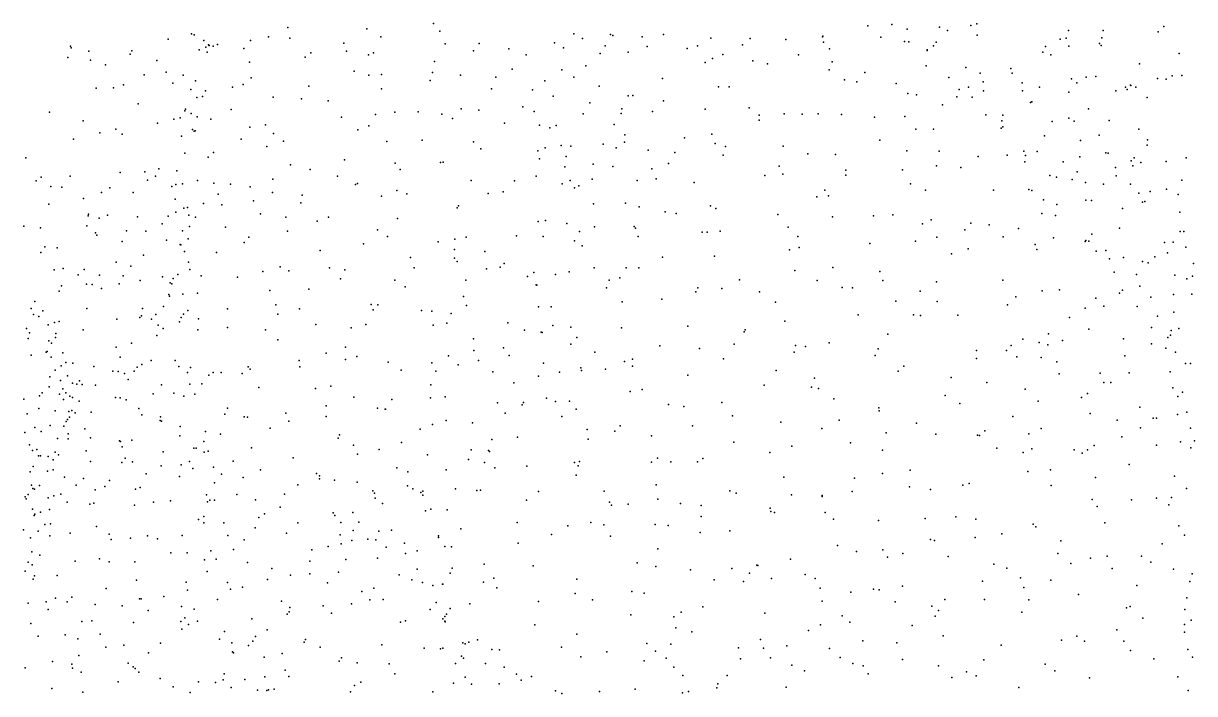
# Model space of a CAD drawing. Header units: metres. Extents: x -24.3 to 24.3, y -27.7 to 27.7.
# Drawn here: x -0.16 to 5.88, y 3.47 to 6.93 of the extents above; entities that cross this region are included whole.
import ezdxf

# ---------------------------------------------------------------- set-up
doc = ezdxf.new("R2010")
doc.units = ezdxf.units.M

msp = doc.modelspace()

# ---------------------------------------------------------------- linework, layer by layer
for p in [(1.2058, 6.9104, -0.763), (1.6131, 6.9038, -26.5824), (1.9562, 6.9315, 18.953), (1.989, 6.8913, 25.0257), (4.1989, 6.9191, 13.9263), (4.3225, 6.9256, 25.4291), (4.4018, 6.9022, 20.5688), (4.5674, 6.9114, 20.742), (4.6099, 6.8947, 19.2975), (4.7303, 6.9211, -10.1268), (4.7605, 6.9291, -25.9428), (5.2347, 6.895, 0.9345), (5.4121, 6.8948, -11.72), (5.7257, 6.9153, 22.3284), (0.5883, 6.8508, 25.3696), (0.7086, 6.8781, -25.4664), (0.7214, 6.8728, 18.5011), (0.7709, 6.8435, 1.274), (1.0124, 6.8432, -25.6859), (1.1051, 6.862, 18.6291), (1.216, 6.8558, 21.3248), (1.4944, 6.8297, 25.2029), (1.6845, 6.8617, 18.8646), (2.5806, 6.832, -6.7346), (2.6817, 6.8781, 20.8798), (2.7253, 6.8544, -7.4212), (2.8698, 6.8739, -4.4191), (2.8824, 6.8691, 19.5504), (3.0345, 6.8626, 24.9658), (3.1439, 6.8743, -3.4128), (3.3885, 6.8548, 20.2063), (3.5907, 6.8541, -2.7435), (3.7747, 6.8493, -1.241), (3.9648, 6.8623, -9.4689), (3.9669, 6.8653, 25.3482), (3.9691, 6.8348, -12.7903), (4.2648, 6.8602, 19.8035), (4.3879, 6.8374, -0.7134), (4.4096, 6.8364, -26.7174), (4.5503, 6.8351, -0.551), (4.7627, 6.8704, 20.9476), (5.1908, 6.8504, -10.5156), (5.2226, 6.8549, -24.5089), (5.4058, 6.8571, 18.6689), (5.6969, 6.8873, 25.6004), (0.0845, 6.814, 3.4669), (0.0868, 6.8052, 18.4928), (0.1781, 6.7886, 25.4261), (0.391, 6.7734, -11.2181), (0.3998, 6.7893, 18.4051), (0.7472, 6.7945, 1.5771), (0.7818, 6.8095, 0.8658), (0.7897, 6.7828, -11.3469), (0.795, 6.821, 2.6454), (0.7995, 6.817, 0.5093), (0.8205, 6.8136, 25.3395), (0.8416, 6.8229, 2.4124), (0.9773, 6.8014, -0.3306), (1.3231, 6.7789, -1.1816), (1.5086, 6.7889, -11.8686), (1.6219, 6.7696, -1.5144), (1.6465, 6.779, 21.333), (2.0167, 6.8266, -1.5267), (2.164, 6.7899, -27.2725), (2.193, 6.8272, 19.0895), (2.3449, 6.7997, -27.9725), (2.4356, 6.7694, -1.6505), (2.6275, 6.8051, -5.6842), (2.8169, 6.7765, 25.0153), (2.8428, 6.8162, -1.5794), (2.9612, 6.7834, 20.6009), (3.0601, 6.8125, -8.2449), (3.2667, 6.8018, 25.1114), (3.3189, 6.8157, -3.1707), (3.4492, 6.7709, -28.2469), (3.5518, 6.8206, 25.2162), (3.8401, 6.77, -27.7286), (4.0008, 6.8003, -2.3805), (4.5042, 6.7917, 25.6496), (4.505, 6.795, 20.3426), (4.5376, 6.8158, 19.5441), (5.1016, 6.7829, -24.7904), (5.1148, 6.812, 18.917), (5.2354, 6.8148, 21.5132), (5.393, 6.8282, 1.1343), (5.403, 6.8182, 25.6891), (5.8046, 6.7754, -1.2152), (0.0703, 6.7549, -11.1637), (0.1875, 6.7422, 21.191), (0.2638, 6.7177, 3.2915), (0.5286, 6.7397, -25.2106), (1.007, 6.7308, 21.3411), (1.295, 6.7574, 18.6958), (1.9629, 6.7347, -26.8388), (2.7426, 6.7129, -28.3493), (3.3586, 6.7299, -1.4576), (3.3959, 6.7503, -8.8063), (3.6043, 6.7376, -12.9843), (3.6804, 6.7226, 25.39), (4.0147, 6.7337, -27.3913), (4.5, 6.7128, -26.3804), (5.1422, 6.7689, 25.728), (5.6008, 6.7235, 1.3766), (0.463, 6.6667, 3.1079), (0.5776, 6.6797, 21.2779), (0.6648, 6.6648, 18.3908), (1.0159, 6.6505, 25.3551), (1.5475, 6.6849, 18.7801), (1.6232, 6.6638, -26.1735), (1.6885, 6.6679, -12.1049), (1.9516, 6.6783, 18.9346), (2.0965, 6.6636, -1.774), (2.2792, 6.6549, 21.0257), (2.3628, 6.6948, 19.1876), (2.6192, 6.6922, 19.3334), (2.6814, 6.6538, 20.7408), (3.9992, 6.6913, -1.1524), (4.1837, 6.6782, -1.0228), (4.6163, 6.6531, 25.8213), (4.7039, 6.7032, -12.4834), (4.778, 6.6746, 20.6002), (4.936, 6.6991, 20.9398), (4.9431, 6.6751, -25.1447), (5.3259, 6.6543, -24.26), (5.3751, 6.6576, 0.9664), (5.7693, 6.6602, 1.518), (5.8193, 6.6634, 25.7038), (0.2169, 6.5967, 18.3601), (0.3052, 6.5997, 25.4756), (0.357, 6.6145, 21.2559), (0.6112, 6.6234, 25.436), (0.704, 6.5906, 1.9671), (0.7284, 6.6351, 1.196), (0.9201, 6.6018, -0.5234), (0.9742, 6.6167, -11.6623), (1.3142, 6.6075, -1.4494), (1.6891, 6.5941, -1.7922), (1.9389, 6.637, -26.5324), (2.2557, 6.5935, -26.9266), (2.4686, 6.5895, 20.8514), (2.5312, 6.6347, -6.4558), (2.8121, 6.608, -28.0374), (3.1391, 6.6472, 25.2384), (3.4269, 6.6039, -27.9305), (3.4821, 6.6048, -3.0246), (4.078, 6.6396, 25.6286), (4.1407, 6.6296, -27.0178), (4.3439, 6.6218, -9.8566), (4.6702, 6.5905, 19.6575), (4.7177, 6.6018, 20.2019), (4.7934, 6.6303, 19.2886), (4.9952, 6.6244, -12.4082), (5.0845, 6.6016, 19.0655), (5.2485, 6.6458, 21.2901), (5.2775, 6.6249, 25.823), (5.5276, 6.6031, 1.1648), (5.5371, 6.5903, 25.8008), (5.5539, 6.613, 21.7925), (5.5551, 6.6104, 18.6), (5.5809, 6.6016, -11.9738), (5.6927, 6.6471, -11.3563), (5.7375, 6.6446, -11.6691), (0.7358, 6.5496, 0.6128), (0.764, 6.5546, 21.3451), (0.7798, 6.583, 0.0474), (1.129, 6.5507, -1.144), (1.2755, 6.5424, 25.3393), (1.4127, 6.5314, -25.7464), (2.5739, 6.5563, -7.0156), (2.9613, 6.5584, -1.7857), (2.9851, 6.56, 20.244), (3.1442, 6.532, -12.8909), (4.4052, 6.57, 25.8259), (4.4495, 6.5635, -12.8928), (4.6579, 6.5524, -25.8631), (4.7374, 6.5508, -1.9054), (4.7959, 6.5835, -0.3111), (4.9971, 6.5841, -1.7294), (5.0443, 6.5276, -10.4462), (5.2351, 6.5759, 0.6695), (5.4773, 6.5838, 21.5787), (5.6403, 6.5495, -23.886), (-0.0244, 6.4729, 25.5485), (0.4334, 6.517, 18.2737), (0.673, 6.4803, -11.7161), (0.6778, 6.4894, 1.6044), (0.9128, 6.4872, -0.7086), (1.7577, 6.4735, -1.977), (1.8783, 6.4747, 25.24), (2.1001, 6.4911, 21.1614), (2.1901, 6.4837, 19.0845), (2.4173, 6.5013, -12.5598), (2.477, 6.4771, 25.2739), (2.7639, 6.522, 19.4777), (2.9286, 6.491, -27.5666), (3.0863, 6.4771, -8.3639), (3.3581, 6.4896, -3.3659), (3.5857, 6.4951, -27.4981), (4.5832, 6.512, -0.6346), (5.037, 6.5232, 0.0786), (5.3364, 6.4903, 18.7666), (0.1494, 6.4286, 21.2601), (0.5323, 6.4165, 25.5142), (0.617, 6.437, 2.3687), (0.6492, 6.4447, 2.1534), (0.7065, 6.4659, 0.8517), (0.7376, 6.4501, -25.0665), (0.8083, 6.4369, -0.4127), (1.0905, 6.4085, -12.0054), (1.4828, 6.4474, -12.209), (1.657, 6.462, 21.311), (2.0007, 6.4631, 18.9193), (2.0556, 6.4411, -12.4592), (2.3235, 6.4158, 20.9256), (2.5037, 6.407, 20.735), (2.73, 6.4647, -5.434), (2.8891, 6.4094, -4.9964), (2.9248, 6.4665, -8.1009), (3.6378, 6.4586, -9.1919), (3.6379, 6.4314, -1.5599), (3.7672, 6.4654, -27.249), (3.8602, 6.4629, 25.7013), (3.9419, 6.4646, -2.5585), (4.0619, 6.4605, 25.785), (4.2331, 6.4475, -1.1072), (4.3895, 6.4506, -0.9358), (4.8081, 6.4598, -25.4189), (4.8896, 6.4279, 19.4447), (4.8947, 6.4579, 20.1683), (5.1504, 6.4249, 20.7722), (5.2357, 6.442, 20.9821), (5.2631, 6.4271, -12.4887), (5.4441, 6.4305, 21.2789), (0.2356, 6.3659, -11.701), (0.3177, 6.3865, 2.86), (0.3507, 6.3605, 21.3224), (0.6565, 6.35, 1.393), (0.7124, 6.3846, 0.3212), (0.7221, 6.3758, 18.2653), (0.7269, 6.3772, -0.0376), (1.0097, 6.3968, -25.2275), (1.132, 6.364, 25.4231), (1.5669, 6.382, -2.0694), (1.6229, 6.4023, 18.7584), (2.5565, 6.3927, -26.9311), (2.5893, 6.4053, -5.9219), (2.9447, 6.357, -27.1624), (3.3938, 6.3604, -1.7416), (4.4455, 6.3855, 25.9837), (4.5378, 6.3859, -10.0572), (4.8858, 6.3914, -0.2471), (4.8942, 6.3982, 19.942), (5.1106, 6.3516, -24.5812), (5.3913, 6.3554, 25.9594), (5.5975, 6.3849, 1.0805), (0.0987, 6.3348, 3.0132), (0.9647, 6.3333, -1.0931), (1.0968, 6.2962, -1.4664), (1.1835, 6.3242, 18.461), (1.716, 6.3212, 25.322), (1.8979, 6.3294, -26.0884), (2.163, 6.3206, -2.1789), (2.5336, 6.2899, -6.2891), (2.6161, 6.3013, 20.5764), (2.6652, 6.2984, 25.3697), (2.8327, 6.3089, 20.2419), (2.8998, 6.2894, 19.7888), (2.9433, 6.3187, -12.8316), (3.2522, 6.3415, -27.3312), (3.4107, 6.3124, -8.8935), (3.4637, 6.2959, 25.6331), (3.7616, 6.298, -2.8844), (4.2599, 6.3286, -26.4313), (5.2959, 6.3271, 0.5697), (5.6392, 6.3035, 21.6199), (5.6421, 6.3304, -12.245), (-0.1471, 6.2371, 14.1804), (0.6738, 6.2615, 0.5752), (0.7939, 6.2414, -0.7211), (0.8217, 6.2646, 21.4337), (1.4983, 6.2271, 21.3184), (2.2017, 6.284, 25.327), (2.4948, 6.2732, -6.6079), (2.5044, 6.232, -6.9045), (2.6415, 6.2453, -2.1604), (3.0646, 6.2769, -4.5885), (3.2026, 6.2654, -1.9133), (3.4515, 6.2523, -3.5678), (3.8894, 6.2581, -9.4632), (4.032, 6.255, -13.1251), (4.4001, 6.2745, -13.1073), (4.5663, 6.2721, -2.0763), (4.7673, 6.2449, -10.2748), (4.9168, 6.251, -25.0481), (5.0027, 6.2717, -1.7723), (5.012, 6.2505, 19.4802), (5.0722, 6.2696, 26.0228), (5.2916, 6.2422, 20.5923), (5.4272, 6.2642, 21.0041), (5.4379, 6.2619, 0.7387), (5.5721, 6.2374, 0.916), (5.8405, 6.2374, 1.2348), (0.468, 6.1648, -24.8631), (0.5401, 6.1812, 21.4057), (0.6328, 6.1703, 1.0599), (1.2194, 6.2019, -12.3275), (1.3208, 6.1779, 25.4469), (1.7583, 6.2103, -2.35), (1.7854, 6.1782, 18.7809), (1.993, 6.2141, 25.332), (2.0064, 6.2145, -2.3209), (2.6352, 6.1919, -26.6472), (2.7815, 6.2042, -7.904), (2.8828, 6.1932, -2.1426), (3.0839, 6.1808, 25.5619), (3.1699, 6.2081, -8.5659), (3.7411, 6.1942, -1.6636), (4.0846, 6.1739, -2.5365), (4.378, 6.1758, -26.1188), (4.5532, 6.196, -0.8993), (4.6777, 6.187, -0.7104), (5.0081, 6.2163, 19.7688), (5.2064, 6.2175, 20.3177), (5.2786, 6.1659, 26.0276), (5.4762, 6.1872, 18.705), (5.558, 6.2227, -11.1995), (5.5666, 6.1961, -12.6986), (5.6074, 6.2143, 21.4163), (5.7374, 6.2182, -11.6075), (-0.0927, 6.1184, 21.2822), (-0.0672, 6.1372, 25.6591), (0.0816, 6.1429, 14.3288), (0.3398, 6.1628, 25.6144), (0.4806, 6.1228, -12.1277), (0.5224, 6.1438, 1.9743), (0.7391, 6.1209, 18.1499), (0.8235, 6.1069, -1.2744), (1.1275, 6.128, -2.047), (1.4614, 6.1433, -2.3551), (1.5649, 6.1046, 18.6279), (2.1509, 6.1214, 18.978), (2.3753, 6.1193, 25.4135), (2.4861, 6.1438, 20.6749), (2.6624, 6.1202, -7.6419), (2.7759, 6.1275, -5.46), (3.0078, 6.1214, -26.8131), (3.1059, 6.1292, -2.0668), (3.3027, 6.111, -26.9295), (3.6673, 6.147, -3.1661), (3.7595, 6.1531, 25.834), (4.0842, 6.1479, -1.3744), (5.137, 6.1463, 19.2658), (5.1721, 6.1377, 0.1242), (5.252, 6.1257, -24.3377), (5.322, 6.1108, -10.8662), (5.4804, 6.144, -1.4676), (5.8188, 6.1227, 18.4474), (-0.0171, 6.0889, 14.5719), (0.0384, 6.0864, 18.082), (0.2435, 6.0579, 21.3731), (0.2862, 6.0832, 18.0907), (0.4075, 6.0585, 2.2308), (0.6065, 6.0904, 1.2699), (0.6278, 6.0996, 0.8306), (0.6612, 6.1033, 0.0946), (0.8464, 6.0493, -1.548), (0.9096, 6.1019, -12.2892), (1.0103, 6.0884, 21.4942), (1.1256, 6.058, 25.519), (1.2789, 6.0453, 18.4107), (1.5544, 6.1004, 25.4256), (1.7682, 6.0693, -25.7248), (1.8188, 6.0527, 25.4032), (2.2385, 6.0538, -26.1924), (2.3173, 6.0629, -2.4409), (2.6212, 6.1034, 19.3251), (2.6838, 6.0836, 20.3389), (2.7062, 6.0929, 25.4765), (3.977, 6.0705, -26.5408), (4.4178, 6.1029, 26.0703), (4.4957, 6.0703, -1.0999), (4.8475, 6.0702, 26.1074), (5.0295, 6.0734, -13.1294), (5.0442, 6.0683, -0.1272), (5.4142, 6.1016, -12.9948), (5.553, 6.101, 25.9825), (5.5965, 6.0549, -23.9163), (5.656, 6.0644, 18.5996), (5.7399, 6.0761, 0.9948), (5.7993, 6.0488, -12.4308), (-0.0285, 5.9978, 2.7268), (0.1504, 6.0271, 2.5514), (0.6233, 6.0249, 0.5736), (0.7696, 6.0026, 25.6292), (0.864, 5.9959, -1.7899), (1.0285, 6.0164, -25.018), (1.273, 6.0053, -2.4085), (1.6889, 6.0396, -12.5434), (2.0854, 5.9901, 21.079), (2.7827, 6.0009, 20.0104), (2.9473, 6.0045, -5.191), (3.0191, 5.984, -8.3653), (3.3872, 5.9893, 25.7918), (3.9346, 6.0358, -2.8329), (3.9948, 6.0415, -1.5567), (5.105, 6.0215, 26.0901), (5.1744, 5.996, 19.6267), (5.3235, 6.019, 19.1274), (5.3523, 6.0171, 20.3968), (5.6165, 6.0082, 21.1529), (5.6282, 6.0125, 0.8057), (0.1756, 5.9382, -12.1525), (0.1759, 5.9471, -24.6362), (0.2314, 5.9257, 25.7049), (0.2746, 5.9417, 14.3905), (0.4288, 5.9328, 1.9734), (0.5879, 5.9373, 0.999), (0.628, 5.9564, 21.4822), (0.6681, 5.9771, -0.6454), (0.6868, 5.981, -0.2278), (0.6939, 5.9426, -0.8933), (0.7291, 5.9307, -1.1362), (1.0644, 5.9486, -2.3457), (1.1946, 5.9319, 21.5019), (1.4156, 5.9309, 21.4284), (1.7704, 5.9239, 18.6922), (2.0797, 5.9791, 25.4163), (3.1526, 5.9587, -4.7955), (3.2085, 5.9499, -2.1485), (3.4147, 5.9756, -2.0188), (3.7338, 5.9444, -26.6599), (4.016, 5.9327, -13.0924), (4.2271, 5.938, 26.0802), (4.327, 5.9429, -1.3021), (5.0965, 5.9501, -24.6672), (5.1665, 5.9402, 0.0145), (5.5133, 5.977, 20.7763), (5.8076, 5.9573, -12.1104), (-0.1573, 5.885, -12.0821), (-0.0719, 5.8764, 14.748), (0.1672, 5.8864, 17.9715), (0.5571, 5.8974, -12.3069), (0.6981, 5.8831, -24.7653), (0.8835, 5.8803, 21.5484), (1.3571, 5.9105, -2.6343), (1.6672, 5.8656, -2.7609), (2.4973, 5.9099, 19.2456), (2.5349, 5.9141, -7.3201), (2.6448, 5.8989, 20.2257), (2.7873, 5.8821, 25.5614), (2.9921, 5.8831, 25.6529), (2.9993, 5.8749, -26.6038), (3.7869, 5.8801, -9.4051), (4.4803, 5.8969, -25.9006), (4.5254, 5.9178, -2.2174), (4.6993, 5.8652, -10.288), (4.7291, 5.9007, -0.879), (4.8242, 5.8927, -1.9744), (4.9755, 5.8725, -24.9374), (5.4967, 5.8754, -11.3121), (0.212, 5.8505, 14.1606), (0.2202, 5.8391, 2.3365), (0.3507, 5.8053, 2.1421), (0.3721, 5.8617, 21.4508), (0.472, 5.8595, 1.6913), (0.5792, 5.8127, 25.7429), (0.6612, 5.8614, 18.0114), (0.6901, 5.8204, -1.3572), (1.0044, 5.8275, 18.1086), (1.2033, 5.8583, 25.5847), (1.7192, 5.8312, 21.2918), (1.9811, 5.8048, -25.7834), (2.0677, 5.8185, 18.8296), (2.1258, 5.8287, -2.7517), (2.3847, 5.8348, -12.7347), (2.5225, 5.8316, -6.3713), (2.6842, 5.809, -12.7616), (2.7107, 5.8568, -26.4578), (3.0129, 5.8314, -2.3507), (3.3426, 5.8535, -4.5841), (3.3698, 5.854, -8.8801), (3.4358, 5.86, -12.9283), (3.8377, 5.8319, -1.8597), (4.4436, 5.808, -10.0678), (4.5543, 5.8286, -13.2372), (4.8966, 5.8295, -0.6143), (5.1573, 5.825, -10.7837), (5.3194, 5.8063, 19.5898), (5.3236, 5.8112, 19.9522), (5.3388, 5.8072, -24.2926), (5.3551, 5.844, -13.2723), (5.8109, 5.8569, 21.4509), (5.8289, 5.8582, 0.9028), (-0.0702, 5.7498, 25.771), (-0.0482, 5.779, 21.4116), (0.0142, 5.7734, 2.4963), (0.6504, 5.7908, 0.2274), (0.6534, 5.7885, -0.528), (0.6718, 5.7547, -0.0373), (0.8375, 5.749, -12.5022), (0.9799, 5.8014, -2.5462), (1.3722, 5.7591, 18.3561), (1.5953, 5.7939, -25.3896), (2.0659, 5.764, 21.0251), (2.2215, 5.7537, -25.9928), (2.7249, 5.7835, 19.7723), (3.7936, 5.7625, 26.0214), (3.8442, 5.7747, -3.4235), (4.209, 5.795, -9.8658), (4.7157, 5.7673, -25.5387), (5.0624, 5.791, -0.3218), (5.0698, 5.7639, 26.0889), (5.3767, 5.7558, 0.213), (5.4264, 5.7594, 20.1859), (5.7286, 5.8013, 21.1438), (5.7447, 5.7476, 0.7225), (5.7745, 5.8017, -13.1119), (5.839, 5.7774, -23.7572), (0.3187, 5.6995, -12.3637), (0.4601, 5.736, 17.9087), (0.6919, 5.6985, -0.2847), (1.8389, 5.724, 25.5269), (2.0656, 5.7195, 25.5158), (2.0794, 5.7027, -12.7318), (2.3213, 5.6917, 19.0362), (3.1379, 5.7255, 25.7545), (3.4078, 5.7302, 25.8743), (4.6296, 5.7414, -1.1754), (5.4449, 5.7165, 19.3306), (5.5185, 5.7238, 20.3822), (5.6166, 5.7034, 0.5226), (5.6455, 5.6949, 20.6938), (5.679, 5.7262, 25.9121), (5.8787, 5.6921, -1.3398), (-0.0001, 5.6591, -24.422), (0.0464, 5.6666, 13.9115), (0.1238, 5.6334, 21.4977), (0.1549, 5.6613, 17.8405), (0.2327, 5.6326, 14.4658), (0.3549, 5.6293, 1.8932), (0.3951, 5.6789, 25.8032), (0.5583, 5.6238, 1.3432), (0.638, 5.636, 0.385), (0.6994, 5.6613, 17.9262), (0.7577, 5.6292, -2.7368), (0.9458, 5.6222, 17.9718), (1.0765, 5.6504, 21.569), (1.1648, 5.6755, -3.0374), (1.2103, 5.6537, 18.2017), (1.4205, 5.6702, 25.6415), (1.499, 5.6599, 21.4456), (1.8579, 5.6693, -2.9587), (2.2307, 5.6648, 20.7729), (2.3011, 5.6727, 25.5603), (2.4417, 5.626, 20.3958), (2.4743, 5.6459, -6.8705), (2.5866, 5.6359, -7.5452), (2.6569, 5.65, -2.6922), (2.7855, 5.6705, -7.984), (2.9512, 5.6696, -8.2759), (3.0165, 5.6698, -5.2419), (3.8221, 5.6556, -13.009), (4.018, 5.671, -1.8345), (4.2605, 5.6507, -1.6367), (5.4692, 5.6476, -1.6414), (5.5849, 5.6353, 19.1225), (5.7822, 5.6318, 21.0154), (5.8734, 5.6277, 25.8477), (0.0366, 5.5772, -12.3496), (0.1668, 5.5862, 25.9015), (0.1959, 5.5842, 14.0717), (0.2438, 5.5635, 2.1083), (0.3354, 5.5879, 17.7143), (0.4425, 5.6047, 21.5468), (0.5981, 5.5925, -2.0582), (0.6072, 5.5871, -1.6513), (0.6142, 5.614, 1.0718), (1.4774, 5.6133, -3.1051), (1.7569, 5.6066, 18.5527), (1.8113, 5.5714, 21.2749), (2.1231, 5.6055, -2.9799), (2.4868, 5.5819, -26.1682), (2.4906, 5.58, -2.8402), (2.8493, 5.5672, -26.4143), (2.8631, 5.6057, 25.659), (2.9189, 5.6179, -12.8093), (3.3215, 5.5668, -4.8809), (3.4455, 5.5627, -12.8987), (3.5352, 5.6088, -2.23), (3.9366, 5.6045, -9.602), (4.0661, 5.5686, -3.1857), (4.12, 5.5667, -26.2936), (4.2756, 5.6047, 26.0765), (4.5524, 5.5977, -2.396), (4.8945, 5.6067, -25.2506), (5.6015, 5.5754, -11.8491), (5.8444, 5.6126, 18.6584), (0.0257, 5.5503, 2.2772), (0.5912, 5.5323, -1.395), (0.595, 5.5235, -0.8752), (0.6632, 5.5334, 0.0741), (0.7396, 5.5387, -2.9511), (1.113, 5.5529, 25.8233), (1.3141, 5.5601, -3.2434), (2.1124, 5.5215, 18.8121), (3.1356, 5.5086, -8.5642), (3.31, 5.546, -8.8169), (3.6392, 5.5464, -26.5223), (4.4691, 5.5501, -25.9337), (4.9615, 5.5198, -13.3885), (5.0979, 5.5515, -1.9435), (5.1881, 5.5569, -11.0084), (5.3752, 5.5129, -24.4406), (5.497, 5.5397, 25.9328), (5.5126, 5.5544, 0.2407), (5.6596, 5.5188, 20.4412), (5.7753, 5.5324, 20.8187), (5.8697, 5.5336, -12.4995), (-0.1194, 5.46, 27.5332), (-0.0999, 5.4955, 27.7579), (-0.0585, 5.4474, 14.9404), (0.1677, 5.4595, 17.5779), (0.4545, 5.4596, -24.4437), (0.5639, 5.471, -1.88), (0.6886, 5.4493, -0.2391), (0.8937, 5.4584, -12.6696), (1.1427, 5.4793, 18.0709), (1.2658, 5.4576, -24.9518), (1.6346, 5.4812, 21.3725), (1.6451, 5.4533, -25.3187), (1.6689, 5.4794, 25.6946), (1.8949, 5.4495, 21.0935), (1.949, 5.4466, 18.6563), (2.1277, 5.4753, -25.8113), (2.4988, 5.4687, 19.2428), (2.5638, 5.4687, -6.283), (2.9313, 5.4946, -2.6586), (3.7219, 5.4924, -2.212), (4.3428, 5.4984, -10.0284), (4.5568, 5.4955, -13.2329), (4.9196, 5.4787, 26.0603), (5.3195, 5.4625, -11.3465), (5.4154, 5.4712, -0.0096), (5.5874, 5.4702, 19.9629), (5.7772, 5.4411, -1.5272), (-0.1068, 5.4286, 13.6904), (-0.0803, 5.4182, 27.9826), (0.0009, 5.3885, 27.7744), (0.0259, 5.3926, 21.5941), (0.3232, 5.4054, 1.859), (0.4412, 5.4137, 1.5977), (0.4502, 5.4218, -2.4356), (0.5022, 5.4049, -2.8504), (0.5238, 5.4289, 17.6824), (0.6455, 5.3915, 0.4769), (0.654, 5.4131, 0.8578), (0.6674, 5.43, -0.5202), (0.7435, 5.4058, -24.587), (1.1532, 5.4299, -3.43), (2.0255, 5.3839, 20.8996), (2.0477, 5.4338, 25.6253), (2.3412, 5.3867, 20.365), (3.7702, 5.3945, -9.4439), (4.1489, 5.4276, 26.0297), (4.4339, 5.4276, -2.7018), (4.4695, 5.4237, 26.0692), (4.6624, 5.4253, -1.3739), (5.2392, 5.4136, 25.9664), (5.6937, 5.4205, 19.1804), (-0.1428, 5.3563, -24.1373), (-0.1275, 5.3345, 27.3271), (-0.0317, 5.376, 27.5973), (0.0076, 5.3301, 17.44), (0.1495, 5.3502, 14.7278), (0.5287, 5.3205, 21.6672), (0.5362, 5.3743, -3.0734), (0.5613, 5.3563, -1.0783), (0.74, 5.3494, 26.0051), (0.8935, 5.362, 17.8288), (1.0893, 5.3493, 25.9444), (1.3497, 5.3776, 18.1843), (1.5328, 5.361, -12.7922), (1.6081, 5.3772, -3.365), (1.9555, 5.374, -3.2183), (2.4263, 5.3475, 25.6741), (2.5122, 5.3375, -7.1656), (2.517, 5.3357, 19.4342), (2.5731, 5.3722, 19.716), (2.6656, 5.3629, -7.6961), (2.9266, 5.3609, -8.1972), (3.27, 5.3684, -26.5176), (3.5603, 5.3391, -2.4148), (3.5647, 5.3499, 25.9084), (4.3013, 5.3268, -1.8643), (5.131, 5.3287, -0.6772), (5.3387, 5.3537, -0.273), (5.6622, 5.3613, 19.5336), (5.7604, 5.3222, 20.4021), (5.7632, 5.3463, 0.403), (5.803, 5.3562, 18.8507), (-0.134, 5.3054, 28.1813), (-0.0276, 5.2934, 26.1071), (-0.0144, 5.2803, -12.394), (0.0066, 5.3098, 27.9155), (0.3192, 5.2609, 21.666), (0.3982, 5.2816, -3.303), (1.1537, 5.2985, -3.641), (1.5021, 5.2599, -25.1224), (2.1628, 5.3028, 20.6716), (2.6649, 5.2754, 25.7108), (2.6958, 5.3103, -26.2753), (3.1257, 5.2675, -5.3459), (3.5086, 5.2752, -9.0871), (3.8244, 5.2697, -4.3025), (3.8763, 5.2645, -2.2562), (3.9986, 5.2825, -26.3571), (4.9388, 5.2685, -10.8483), (4.9978, 5.3011, -0.9977), (5.083, 5.2849, -11.1348), (5.1275, 5.2719, -13.4722), (5.2031, 5.294, -24.9522), (5.5177, 5.3039, 25.872), (5.6614, 5.2773, -24.1652), (5.7472, 5.3098, 25.8147), (-0.1201, 5.2188, 27.2499), (-0.0412, 5.2349, 28.1034), (-0.0361, 5.2381, 2.1604), (-0.0164, 5.2083, 27.4069), (0.0445, 5.2304, 27.6311), (0.3398, 5.2092, -3.6091), (1.4035, 5.2299, 25.9423), (1.5606, 5.2125, -3.6259), (2.0336, 5.2156, 25.7332), (2.1659, 5.244, 18.8126), (2.3188, 5.2561, 19.0261), (2.3479, 5.2176, 20.1632), (2.7893, 5.2352, -2.9309), (2.9839, 5.1985, -26.3911), (3.3301, 5.2537, -12.8943), (3.4534, 5.2008, -4.9426), (3.8189, 5.2344, -12.9606), (4.237, 5.2172, -10.0103), (4.2521, 5.2516, -13.1212), (4.7587, 5.2435, -2.4539), (4.759, 5.2021, -1.4881), (4.9138, 5.2433, -1.2651), (4.9664, 5.21, 25.9853), (5.0931, 5.2071, -25.2434), (5.5239, 5.2154, -0.0886), (5.7362, 5.2552, 19.7244), (5.7865, 5.235, 19.0419), (0.0044, 5.1425, 14.9785), (0.0363, 5.1637, 28.0084), (0.0594, 5.1814, 27.8686), (0.0949, 5.1771, 17.2684), (0.2039, 5.1607, -3.1025), (0.4281, 5.1579, 26.2375), (0.4522, 5.1709, -1.8468), (0.4994, 5.191, -1.4256), (0.6237, 5.1916, 1.0525), (0.6432, 5.1609, -4.0224), (0.7026, 5.1554, 0.5153), (1.001, 5.1585, -3.9483), (1.0107, 5.1476, 21.6424), (1.2638, 5.1916, -3.8261), (1.2674, 5.1583, -12.8301), (1.5035, 5.197, 21.4617), (1.7238, 5.1828, 25.8324), (1.7905, 5.1419, -25.3913), (1.9491, 5.1792, 20.9004), (2.0836, 5.1693, -25.7079), (2.19, 5.1911, -3.3119), (2.5252, 5.1772, -6.877), (2.717, 5.1538, -6.1165), (2.7212, 5.1404, -12.8534), (2.845, 5.1463, 25.7483), (2.9434, 5.1861, -5.655), (2.9843, 5.1617, -2.8483), (3.7246, 5.1405, 25.9072), (4.3847, 5.1629, 25.999), (5.1745, 5.1839, -11.4327), (5.8382, 5.1767, 20.6314), (5.8628, 5.1757, -12.7264), (-0.0232, 5.1068, 28.1272), (0.0324, 5.0891, 26.2777), (0.0684, 5.113, -24.0469), (0.1302, 5.0861, 14.3595), (0.3028, 5.136, -2.4966), (0.3292, 5.1356, -3.8995), (0.3627, 5.1238, -24.1879), (0.381, 5.0942, -12.5871), (0.4117, 5.1364, 1.6397), (0.6873, 5.1298, -0.2157), (0.7967, 5.1167, 21.7602), (0.8191, 5.129, 26.2404), (0.8608, 5.1294, -4.1472), (0.9703, 5.1242, 17.7791), (1.9692, 5.1357, -3.4854), (2.2632, 5.1334, 25.6941), (2.4985, 5.1102, 25.7162), (2.6073, 5.131, -7.4579), (3.2695, 5.1162, 25.8186), (3.9227, 5.1009, -9.6422), (4.3555, 5.136, -3.2104), (4.6283, 5.1045, -2.7611), (4.8117, 5.0788, -25.8161), (5.1853, 5.1222, -0.9463), (5.397, 5.1266, -0.5091), (5.4159, 5.0786, -24.8339), (5.4518, 5.0774, 25.8043), (5.5468, 5.1278, -12.2662), (5.759, 5.1335, 0.2103), (-0.0622, 5.0252, 13.8531), (-0.0263, 5.0557, 21.6992), (0.0275, 5.0186, 27.3629), (0.0446, 5.0448, 28.0348), (0.0601, 5.025, 17.1017), (0.0932, 5.0754, 27.6711), (0.1164, 5.0701, 14.0794), (0.1434, 5.0682, -3.4713), (0.2122, 5.0647, -2.7483), (0.5103, 5.0202, 17.3043), (0.5538, 5.0659, 1.3328), (0.6173, 5.0236, -0.8674), (0.6997, 5.0697, 0.7341), (0.7247, 5.0172, 0.22), (0.761, 5.0708, -12.7689), (1.0557, 5.0515, 26.2908), (1.3488, 5.0474, 21.5884), (1.4268, 5.0585, 26.102), (1.9427, 5.0658, 18.577), (2.3708, 5.0767, 19.93), (2.9721, 5.0322, -8.232), (3.0342, 5.0415, 25.7903), (3.6639, 5.064, -4.7469), (3.9072, 5.0532, -2.3447), (3.944, 5.0469, 25.9368), (5.0109, 5.0441, -1.3599), (5.3311, 5.0221, -2.0521), (5.7726, 5.0512, -1.7496), (5.823, 5.0283, 19.7174), (-0.1579, 4.9913, 28.2689), (-0.0764, 5.0094, 27.2091), (0.0472, 4.9903, 2.0091), (0.0796, 5.0069, 27.51), (0.0938, 5.0006, -3.2029), (0.1282, 4.9822, -2.9544), (0.3166, 5.0011, -4.2127), (0.3401, 4.9988, 21.7538), (0.3706, 4.9891, 26.4631), (0.6679, 5.0071, -0.6103), (1.4035, 4.9578, -4.0654), (1.546, 5.0018, -12.9251), (1.7423, 4.991, 21.173), (1.9416, 4.9989, -12.9223), (2.0179, 5.0041, 20.6929), (2.2867, 4.9732, 19.086), (2.4141, 4.9622, 19.612), (2.4217, 4.9755, -3.2802), (2.54, 4.9973, -26.1679), (2.5862, 4.9796, -7.1293), (2.6594, 4.9822, -6.4256), (3.1693, 4.9648, -8.5705), (3.4454, 4.9751, -12.9179), (4.023, 4.9944, -4.1965), (4.5974, 5.0106, -1.8624), (4.6734, 4.9698, 25.9263), (5.078, 4.982, -25.4938), (5.3005, 5.0009, -11.9046), (5.7986, 5.0058, 19.293), (-0.1397, 4.9163, 16.9768), (-0.0793, 4.9434, 15.1235), (0.005, 4.9312, 28.0781), (0.0751, 4.9285, -3.9719), (0.0783, 4.8993, 26.4642), (0.0907, 4.9337, 27.6402), (0.1071, 4.9214, 14.5384), (0.1908, 4.9242, -2.4885), (0.4363, 4.9436, -4.456), (0.4519, 4.9119, -1.7365), (0.548, 4.9003, -1.3808), (0.8809, 4.9152, 21.7899), (0.893, 4.9449, 26.4649), (0.9804, 4.9009, -4.5565), (0.9971, 4.8989, -24.5951), (1.1952, 4.9201, -4.3547), (1.4028, 4.9026, 18.0499), (1.6686, 4.9449, 18.3126), (1.7068, 4.9404, -3.8234), (1.7098, 4.9406, 26.0461), (2.3269, 4.9201, -12.93), (2.619, 4.9027, 25.7411), (2.6928, 4.941, -3.1305), (3.2483, 4.9541, -5.3739), (3.5004, 4.9058, -5.0616), (4.2548, 4.9467, -3.7501), (4.2572, 4.9318, 25.8989), (4.9459, 4.9025, -13.4706), (5.3464, 4.9187, -0.9934), (5.6018, 4.9502, -0.4179), (5.7969, 4.9122, -0.1362), (5.845, 4.9241, 20.3384), (-0.101, 4.8455, 28.1952), (-0.0217, 4.8564, 27.3099), (0.0498, 4.8534, 14.8603), (0.0607, 4.8768, 27.4901), (0.0682, 4.8873, 27.8862), (0.1584, 4.8393, -4.429), (0.5471, 4.8827, 21.8122), (0.5528, 4.8791, -4.6651), (0.6499, 4.8505, 1.0399), (1.1135, 4.842, -12.9128), (1.2099, 4.879, 17.8762), (1.888, 4.8376, 20.8107), (1.9525, 4.8618, 25.9755), (2.0217, 4.8816, -25.6447), (2.1575, 4.8697, 20.173), (2.7491, 4.8359, -7.7167), (2.9201, 4.855, -26.4169), (3.2936, 4.854, 25.8213), (3.7496, 4.8725, -12.9908), (3.9613, 4.8405, -2.4139), (4.0512, 4.8828, -13.0623), (4.449, 4.8684, -13.2102), (5.0924, 4.8403, -1.4777), (5.4856, 4.8832, -13.5871), (5.6059, 4.8436, -24.8355), (5.6706, 4.8943, 25.6655), (5.6874, 4.8935, -12.6811), (5.864, 4.8416, 19.1505), (-0.152, 4.8204, 27.1365), (-0.0676, 4.8247, 21.855), (0.0165, 4.7884, 14.0063), (0.0715, 4.813, 27.7745), (0.0718, 4.7876, 14.2368), (0.1863, 4.7921, 21.8415), (0.3367, 4.7764, 1.6909), (0.4004, 4.781, -4.8341), (0.6478, 4.8032, 26.6811), (0.7795, 4.8253, 17.4255), (0.8582, 4.8105, -4.8788), (1.4655, 4.7904, -4.2914), (1.4725, 4.8086, 26.3274), (2.2582, 4.7842, -25.9367), (2.3899, 4.7967, 25.7704), (2.7546, 4.786, -12.9559), (2.8921, 4.8264, -8.0188), (3.0812, 4.8035, -5.7059), (4.2926, 4.8174, -2.2324), (4.5487, 4.8105, -2.0446), (4.7639, 4.8058, -2.8784), (4.7754, 4.8039, 25.8267), (4.8016, 4.8287, -11.1001), (5.0288, 4.8134, -11.6278), (5.5084, 4.797, -0.8886), (5.8845, 4.7776, 20.5953), (-0.1287, 4.756, 15.3921), (-0.1127, 4.7274, -3.5977), (-0.0898, 4.732, 27.2471), (0.0043, 4.7189, 26.5976), (0.164, 4.7258, 1.8181), (0.3419, 4.7729, 26.6829), (0.3505, 4.7452, -1.9674), (0.5618, 4.7205, -24.1339), (0.7203, 4.739, 0.8271), (0.7319, 4.7391, 21.8774), (0.7719, 4.773, -0.2304), (0.7726, 4.7178, 0.611), (0.7944, 4.7239, 0.0628), (1.0185, 4.7403, 26.6112), (1.5449, 4.7551, 21.4232), (1.677, 4.7316, 21.146), (1.792, 4.7684, -25.3786), (2.1516, 4.7304, 18.8869), (2.2407, 4.7266, -3.5545), (2.2454, 4.7216, 25.9363), (3.5076, 4.7699, -2.7201), (3.6931, 4.7163, -9.3749), (3.8062, 4.7492, -4.7144), (4.1096, 4.7672, -10.0001), (4.2743, 4.7292, -10.2782), (4.8632, 4.7399, -25.9331), (4.9992, 4.716, -1.7183), (5.0442, 4.7364, 25.7312), (5.2639, 4.7303, -25.4847), (5.3315, 4.7298, -12.2534), (5.3661, 4.7523, -1.2519), (5.6874, 4.7545, -0.6062), (5.8116, 4.7709, -24.6257), (5.8644, 4.7401, 25.546), (-0.082, 4.6998, -4.3235), (-0.0707, 4.7001, -3.2667), (-0.0309, 4.6962, 27.9754), (-0.0052, 4.6795, 27.4248), (0.0217, 4.7054, 16.6238), (0.1873, 4.6705, -2.2974), (0.3494, 4.6651, -23.9077), (0.3653, 4.6869, 16.9545), (0.4039, 4.6682, 21.8944), (0.6552, 4.6538, -1.0675), (0.6981, 4.67, -5.172), (0.9229, 4.6717, -5.1357), (1.2334, 4.6892, 26.5691), (1.5645, 4.7082, 18.1178), (1.9259, 4.7047, 26.1517), (2.1371, 4.6801, 19.9396), (2.2208, 4.6644, 19.698), (2.6841, 4.6658, -7.2211), (2.7097, 4.6697, -6.7512), (3.0822, 4.6669, -8.2959), (3.113, 4.6871, 25.7212), (3.1812, 4.6679, -26.5266), (3.3194, 4.6681, -8.7856), (3.3468, 4.685, -2.8581), (5.304, 4.7127, 25.6644), (5.5468, 4.6556, -2.1725), (-0.1244, 4.6174, 27.29), (-0.109, 4.6452, 28.0575), (-0.0344, 4.6199, 27.8658), (-0.0053, 4.6266, 27.599), (0.4741, 4.6065, -1.7417), (0.5513, 4.6483, -1.5261), (0.7149, 4.6335, -0.765), (0.8211, 4.6408, 0.3908), (0.8632, 4.6048, -24.3642), (1.0642, 4.6266, 17.6328), (1.3529, 4.6078, -24.8603), (1.3678, 4.5963, -4.7407), (1.767, 4.6372, -4.1043), (1.8242, 4.6161, 20.6389), (2.0225, 4.6267, 20.1577), (2.2729, 4.6376, 19.418), (2.4385, 4.6455, -3.4112), (2.6938, 4.5994, 25.6559), (2.7032, 4.6471, -3.2554), (4.2741, 4.6084, -2.3419), (4.4164, 4.6252, -3.6944), (5.0238, 4.619, -11.857), (5.1416, 4.6271, -25.7789), (5.7806, 4.5942, -12.9887), (-0.1174, 4.5475, 27.9262), (-0.0763, 4.5461, 27.7802), (0.0534, 4.5889, -4.8571), (0.1124, 4.5485, -2.4674), (0.1514, 4.5825, -12.6326), (0.2615, 4.5406, 16.7727), (0.2854, 4.5727, -2.1259), (0.443, 4.5362, -5.4323), (0.647, 4.5929, 1.1529), (0.8267, 4.5597, -0.2582), (0.9745, 4.5872, 21.8503), (1.2562, 4.5498, -5.1621), (1.3678, 4.581, 17.8854), (1.4456, 4.5745, 21.5118), (1.5633, 4.5629, -4.4855), (1.8223, 4.5454, 18.299), (3.1066, 4.5495, -3.0509), (3.7645, 4.5894, -2.6515), (4.1296, 4.5846, -26.4615), (4.4132, 4.539, -10.6713), (4.6886, 4.5487, -13.3922), (4.7206, 4.5569, -11.2757), (5.145, 4.5458, -2.6088), (5.3736, 4.5874, -13.5944), (-0.1508, 4.4872, -4.5743), (-0.1445, 4.4782, 22.0444), (-0.1354, 4.4996, 15.3339), (-0.1112, 4.5314, 27.4173), (-0.1014, 4.527, 26.7244), (-0.0317, 4.4833, 14.2228), (-0.0029, 4.4928, -2.7851), (0.0336, 4.5023, 14.5929), (0.2109, 4.5234, 26.869), (0.4188, 4.5282, 26.9364), (0.785, 4.4983, -5.582), (0.9413, 4.5006, 26.8561), (1.1884, 4.5016, 26.7611), (1.6436, 4.5183, -25.161), (1.6524, 4.5069, 18.1149), (1.6554, 4.4813, 20.9002), (1.8507, 4.5284, 20.4375), (1.8908, 4.5097, -25.5025), (1.9014, 4.4958, -3.9707), (1.9027, 4.5174, 26.2912), (2.0699, 4.53, -3.8035), (2.1808, 4.5201, 26.0753), (2.2003, 4.5224, 19.0739), (2.499, 4.5156, 25.7707), (2.8384, 4.5179, -7.621), (3.1138, 4.4764, -13.0518), (3.4869, 4.519, -9.0416), (3.5185, 4.5068, -2.8351), (3.8036, 4.4975, -9.597), (3.9627, 4.4899, 25.6443), (3.9629, 4.4948, -9.8523), (4.1173, 4.516, -4.3251), (4.5212, 4.5261, -2.2373), (5.3566, 4.4742, 25.507), (5.5592, 4.4725, -25.3952), (5.6882, 4.4805, -1.1142), (5.7652, 4.4841, 25.431), (5.8432, 4.5305, -0.7706), (-0.1133, 4.4241, -3.1009), (-0.0239, 4.4225, -4.9806), (0.066, 4.4596, 16.4443), (0.1839, 4.4504, -5.251), (0.2038, 4.4547, 1.6892), (0.4143, 4.4441, 22.0184), (0.5122, 4.46, 1.3244), (0.6003, 4.4676, -12.8887), (0.7907, 4.4616, -0.6343), (0.8022, 4.4708, 17.2684), (0.826, 4.4698, 0.6045), (1.0392, 4.4716, -5.5229), (1.1658, 4.4347, -24.6102), (1.6937, 4.4532, 26.4786), (1.9159, 4.4161, 18.4628), (1.9429, 4.4243, 20.0592), (2.0267, 4.4209, 18.6665), (2.4369, 4.4709, -13.0861), (2.8655, 4.4602, -6.5182), (2.8757, 4.4452, -3.1876), (2.9613, 4.4501, -8.007), (3.2322, 4.4527, -8.5161), (3.3388, 4.4423, -5.5884), (3.6938, 4.4298, 25.6082), (5.381, 4.4374, -25.6711), (5.7512, 4.4471, -13.5003), (-0.1041, 4.3916, -23.0459), (-0.1004, 4.399, 15.6254), (-0.0718, 4.4082, 15.1062), (0.745, 4.3712, 22.0287), (0.772, 4.3539, -5.7498), (0.7722, 4.3855, 0.928), (0.8751, 4.3545, 0.3988), (1.0552, 4.3813, 21.849), (1.0849, 4.4007, -13.0564), (1.2572, 4.3544, 21.7055), (1.4393, 4.4053, -5.3449), (1.4476, 4.3914, 21.3249), (1.478, 4.3548, 26.6921), (1.54, 4.4065, 21.1157), (1.571, 4.3568, -5.1188), (2.3895, 4.3557, 25.9183), (2.768, 4.3559, 25.5985), (3.3384, 4.3872, -2.9462), (3.6975, 4.4119, -5.0778), (3.7165, 4.4077, -13.1356), (3.9775, 4.4067, -4.6364), (4.0216, 4.373, -13.2188), (4.2529, 4.3663, -10.4447), (4.4946, 4.3762, -26.388), (4.653, 4.3848, 25.5868), (4.7553, 4.3722, -3.2485), (5.4214, 4.3535, -1.6168), (-0.1593, 4.3169, 1.9462), (-0.0839, 4.3113, 16.0966), (-0.0494, 4.3452, 26.9291), (-0.0202, 4.3483, 14.8031), (0.0817, 4.3001, -2.5602), (0.2178, 4.3345, 27.045), (0.2825, 4.295, -2.1951), (1.0358, 4.327, 17.4485), (1.1991, 4.3003, -5.8654), (1.4747, 4.2925, -5.613), (1.5432, 4.3137, -13.1727), (1.6745, 4.3102, -4.8951), (1.7406, 4.3157, -4.5705), (2.0978, 4.3228, 26.2188), (2.5658, 4.2934, 25.7495), (2.6507, 4.3378, -3.3643), (2.8362, 4.3433, -26.4731), (3.1001, 4.3448, -6.0743), (3.1678, 4.3401, 25.5338), (3.3335, 4.3042, -13.1627), (3.4858, 4.3129, 25.5342), (4.8896, 4.2975, -26.208), (5.0513, 4.3461, -2.8721), (5.0658, 4.3326, -1.9705), (5.8031, 4.3375, -2.2294), (-0.1234, 4.2764, 14.1792), (-0.0229, 4.2863, -12.5936), (0.2937, 4.2668, -12.8033), (0.3941, 4.2746, -1.9961), (0.4807, 4.2866, -23.7358), (0.532, 4.2706, 16.8723), (0.6601, 4.2876, -1.3109), (0.8964, 4.2883, -0.2965), (0.9799, 4.2658, -5.9063), (1.4139, 4.2308, -5.8532), (1.4796, 4.2454, 17.8466), (1.5355, 4.2623, 20.8439), (1.618, 4.2697, -5.3812), (1.6598, 4.2661, 20.4432), (1.8065, 4.2487, 20.085), (1.9826, 4.2785, -13.1847), (1.9834, 4.2871, -4.0482), (2.0162, 4.2307, -25.7278), (2.3942, 4.2485, -3.6048), (2.8705, 4.2841, -6.8605), (4.0423, 4.2363, -10.0608), (4.521, 4.2681, -11.1225), (4.5432, 4.2633, -13.4677), (4.7517, 4.2777, -2.2209), (5.194, 4.26, 25.4079), (5.7181, 4.2449, 25.2933), (5.8317, 4.2908, -25.3068), (-0.1151, 4.2047, 15.9072), (-0.0742, 4.1865, 14.5855), (0.6018, 4.1992, 1.1653), (0.6861, 4.1994, -23.9382), (0.8079, 4.2086, -0.8131), (0.9256, 4.2154, 0.0144), (1.3284, 4.2139, 21.3877), (1.6677, 4.1707, -5.6971), (1.7126, 4.2275, 26.5597), (1.8116, 4.1958, -25.4195), (1.8718, 4.2086, -4.4124), (2.0496, 4.2301, 19.4882), (3.1138, 4.2194, -3.1), (4.1391, 4.2064, -4.4101), (4.2754, 4.2146, -2.5175), (4.2998, 4.1759, -26.536), (4.3795, 4.195, -3.9948), (4.6136, 4.1801, 25.4676), (5.1784, 4.1948, -12.3253), (5.3467, 4.1714, -13.5777), (5.4335, 4.1823, -2.615), (5.6106, 4.1817, -1.5733), (-0.1349, 4.1509, -5.0989), (-0.1146, 4.1377, 14.8929), (0.1075, 4.156, 22.1822), (0.2326, 4.1677, 16.4913), (0.2836, 4.1527, 1.5183), (0.415, 4.1519, 16.7271), (0.7755, 4.1626, 27.1661), (0.8353, 4.1655, 0.8341), (0.9979, 4.1482, 27.0651), (1.1221, 4.1176, 21.7018), (1.3179, 4.1552, -24.6607), (1.504, 4.1645, -24.8949), (1.8718, 4.1139, -4.7795), (2.0526, 4.1202, 18.8271), (2.219, 4.1405, -26.0226), (2.4721, 4.1317, -26.2735), (3.0087, 4.1465, -6.6029), (3.1047, 4.1287, -6.2901), (3.2834, 4.1105, -5.9731), (3.4972, 4.1179, -5.6074), (3.6253, 4.1355, -13.3149), (3.6308, 4.1327, -2.8204), (3.7989, 4.1655, -9.5598), (4.8483, 4.1411, -11.879), (4.9161, 4.1194, -13.6062), (5.246, 4.1438, -1.9599), (5.4592, 4.118, -12.7363), (5.6594, 4.1511, -13.1405), (5.7761, 4.1152, -25.5545), (-0.15, 4.1036, 15.3044), (-0.1091, 4.0628, 16.1257), (-0.1026, 4.0796, 27.101), (0.0147, 4.0819, -2.7326), (0.4246, 4.0576, 1.3659), (0.7883, 4.1017, -13.0779), (1.1005, 4.0603, -6.1377), (1.2194, 4.0838, -13.1842), (1.3186, 4.0902, 17.6342), (1.4663, 4.0991, -6.0783), (1.7799, 4.0856, 18.1926), (1.8443, 4.0599, -5.4948), (2.0422, 4.0934, 19.0455), (2.2687, 4.0674, -3.8234), (2.6974, 4.0629, 25.6892), (3.4056, 4.0598, -8.7806), (3.5572, 4.051, 25.3941), (3.5884, 4.0942, -9.1587), (3.7011, 4.0662, -5.2604), (3.8746, 4.0864, 25.4141), (3.9266, 4.0661, -4.8837), (4.7903, 4.0517, -26.3634), (4.9862, 4.0697, -3.16), (5.1428, 4.0571, 25.2954), (5.8606, 4.0503, 21.9283), (5.8728, 4.0899, -1.3917), (0.2673, 4.0149, -23.163), (0.6813, 4.0467, -6.0235), (0.6879, 4.0054, -1.2959), (0.8933, 4.0461, 21.8826), (0.9094, 4.0109, 0.6628), (0.9709, 4.0215, -0.1499), (1.4107, 4.0445, 20.8137), (1.5866, 3.9987, 17.8424), (1.6484, 4.0168, 26.7116), (1.9002, 4.0461, 19.5466), (1.954, 4.0308, -5.1607), (2.0031, 4.0364, 18.5278), (2.0057, 4.0374, -4.2916), (2.2155, 4.0467, 26.1625), (2.2843, 4.0185, -13.3037), (2.9806, 3.9997, -26.5716), (3.0444, 3.9903, -7.8666), (3.9525, 4.0162, -26.6414), (4.1111, 3.9963, -10.3079), (4.2269, 4.0105, -10.5893), (4.2571, 4.0078, -2.5972), (4.3768, 4.0264, 25.3783), (5.0029, 4.0197, -2.1969), (5.5866, 4.0304, -25.8264), (-0.1355, 3.9385, -5.3206), (-0.0417, 3.9451, 22.417), (0.0062, 3.9651, -5.5729), (0.0673, 3.9466, 16.3706), (0.0897, 3.97, 27.1949), (0.2115, 3.9327, -5.8283), (0.4394, 3.9615, -23.4113), (0.4475, 3.9613, 22.1427), (0.5655, 3.9726, 1.1916), (0.8419, 3.9581, -0.9337), (1.1725, 3.9494, 21.5034), (1.5338, 3.9361, -6.253), (1.629, 3.9559, 20.0112), (1.6968, 3.9583, 18.0321), (1.9707, 3.9418, 26.4515), (2.1451, 3.9352, -4.0109), (2.4983, 3.9472, -3.5438), (2.6884, 3.9884, -26.4344), (2.7782, 3.9555, -13.3492), (3.9621, 3.9493, -2.7305), (4.3397, 3.9467, -10.8863), (4.5953, 3.9585, -3.7508), (4.7999, 3.9585, -2.3348), (5.0289, 3.957, -12.1945), (5.286, 3.9836, -26.0957), (5.8446, 3.967, 21.7321), (-0.0312, 3.9058, -22.7051), (0.3504, 3.9247, 27.261), (0.4841, 3.9008, -6.0502), (0.6564, 3.9221, -23.6713), (0.7222, 3.9076, 22.0409), (1.2024, 3.8825, 21.2663), (1.2116, 3.8937, -6.3371), (1.2153, 3.9169, 27.0491), (1.387, 3.9252, 20.5875), (1.4299, 3.8881, 20.3498), (1.94, 3.9071, 19.288), (2.0159, 3.8702, 18.756), (2.0236, 3.8819, -5.673), (2.0432, 3.9113, -5.4158), (2.975, 3.8789, 25.5029), (3.1976, 3.8682, -6.4362), (3.2358, 3.8924, -3.0755), (3.347, 3.9195, 25.3711), (3.6661, 3.8877, -13.4846), (4.0651, 3.8735, -13.5485), (4.5285, 3.9228, -26.5347), (4.5463, 3.8715, -11.4158), (4.5634, 3.9003, -2.4783), (4.9939, 3.8926, 25.2583), (5.5331, 3.9141, 25.1933), (5.5517, 3.9217, -13.5319), (5.8347, 3.9068, 25.1502), (-0.1209, 3.8336, -3.0493), (0.1426, 3.8443, 1.536), (0.1935, 3.8486, -2.4601), (0.4094, 3.8385, 16.7399), (0.6532, 3.844, 27.3331), (0.6733, 3.863, 1.0277), (0.6928, 3.829, -6.2718), (0.7396, 3.8461, 17.0012), (1.0199, 3.8577, 21.6675), (1.787, 3.8402, 19.4686), (1.8129, 3.8473, -6.2398), (2.0043, 3.8575, 19.0692), (2.0148, 3.8454, -4.9274), (2.0175, 3.8427, -6.0011), (2.4801, 3.8271, 25.9126), (3.2077, 3.8113, -8.2032), (3.9542, 3.8272, -9.9198), (4.1054, 3.8415, 25.301), (4.4276, 3.8235, -4.0687), (5.6167, 3.8615, -1.8333), (5.8321, 3.8284, 21.7482), (5.8669, 3.8506, 21.6277), (-0.0826, 3.7693, 1.7033), (0.0568, 3.7753, -5.7371), (0.121, 3.7542, 22.4047), (0.2359, 3.7794, 16.6185), (0.6576, 3.8042, -1.5367), (0.8534, 3.753, 0.7613), (0.879, 3.7921, 27.2569), (1.0392, 3.7667, -0.0955), (1.0977, 3.8015, 17.3129), (1.2959, 3.7511, -6.5073), (2.1833, 3.7489, -5.805), (2.6966, 3.7787, -3.3951), (3.2898, 3.7912, -26.6893), (3.6438, 3.7521, -9.1699), (3.8929, 3.7984, -5.0599), (4.5877, 3.7701, 25.2655), (5.1969, 3.7484, -2.2023), (5.2774, 3.769, 25.1773), (5.4832, 3.802, -2.0102), (5.8319, 3.7897, -25.8094), (0.2655, 3.7118, 1.3839), (0.3592, 3.7214, -6.1514), (0.5484, 3.7317, 22.121), (0.917, 3.7337, -23.9364), (0.9203, 3.6876, 21.7801), (1.0015, 3.7207, 0.3523), (1.0244, 3.7432, -0.5276), (1.2898, 3.7377, 20.5137), (1.3729, 3.712, 20.1935), (1.6901, 3.724, 26.8038), (1.9092, 3.707, -25.6305), (1.9934, 3.7028, 18.3826), (2.0057, 3.7069, 26.4592), (2.1088, 3.7336, -5.2357), (2.1203, 3.7297, -6.1612), (2.1401, 3.7376, -4.2093), (2.2582, 3.7004, 26.1821), (2.2982, 3.6975, -26.2082), (2.6178, 3.7125, 25.7883), (2.8515, 3.6872, 25.5957), (3.0571, 3.7301, -7.4113), (3.1026, 3.6909, -7.7662), (3.1823, 3.728, 25.3631), (3.5303, 3.7088, -5.8099), (3.6604, 3.7069, -26.7236), (3.7805, 3.7193, 25.2677), (4.0007, 3.7058, -2.7822), (4.1728, 3.7446, -26.6556), (4.3481, 3.735, 25.2652), (4.8859, 3.7227, -26.438), (5.3159, 3.7427, -12.59), (5.5199, 3.7426, -12.9461), (5.5538, 3.6953, -13.2554), (5.8503, 3.7003, -1.7373), (-0.0096, 3.6376, 16.4884), (0.1267, 3.6695, -12.8385), (0.3817, 3.6291, 16.8053), (0.4868, 3.6818, -23.2199), (0.9248, 3.6831, -0.9416), (1.0824, 3.6599, 21.4124), (1.1753, 3.68, 20.888), (1.4701, 3.6398, -6.636), (1.4825, 3.6565, 19.8571), (1.5632, 3.6316, -24.9022), (2.0706, 3.627, -4.5807), (2.101, 3.6651, -13.5025), (2.1124, 3.6549, -4.9993), (2.225, 3.6278, -5.4264), (2.7169, 3.6615, -13.5281), (3.0433, 3.6422, -3.1861), (3.1574, 3.6544, -13.5982), (3.541, 3.6517, 25.2498), (3.6966, 3.6573, -2.8721), (4.0564, 3.6582, -10.1761), (4.1217, 3.6281, 25.2377), (4.3778, 3.6483, -11.0483), (4.797, 3.647, 25.2068), (5.6737, 3.6521, -1.9511), (5.8738, 3.6606, 21.7884), (-0.15, 3.6058, -3.1812), (0.0904, 3.6246, 27.247), (0.0934, 3.603, 1.4954), (0.1382, 3.5825, -5.9376), (0.4076, 3.6099, -2.1724), (0.4168, 3.6023, 22.2722), (0.437, 3.5833, 27.3333), (0.8758, 3.5746, -1.3154), (1.1913, 3.5925, -24.2811), (1.7286, 3.6256, -6.556), (1.7572, 3.5737, -25.3161), (2.3215, 3.608, -6.1152), (2.3844, 3.5728, -13.5671), (3.1966, 3.6084, -6.7675), (3.2428, 3.5661, -3.066), (3.8062, 3.6196, -9.5052), (3.8719, 3.5905, -13.7359), (4.1734, 3.6149, -4.5874), (4.1993, 3.5739, -2.7395), (4.5627, 3.616, -13.7486), (4.7083, 3.5843, -3.8236), (5.1142, 3.6241, -3.3458), (5.1626, 3.5903, -12.3837), (0.3297, 3.5334, -22.9179), (0.5469, 3.5507, -6.3279), (0.6134, 3.5068, 1.0292), (0.7449, 3.5321, 17.006), (0.8324, 3.5287, 21.9602), (0.8713, 3.5426, -23.6915), (0.9828, 3.5444, 21.6078), (1.0864, 3.5582, -6.5812), (1.2108, 3.5613, 20.3853), (1.5485, 3.5134, 27.0023), (1.5818, 3.5304, 19.489), (2.0607, 3.5259, -25.8816), (2.1207, 3.5578, -6.466), (2.1523, 3.5207, -4.7654), (2.2956, 3.5222, -3.7987), (2.4091, 3.5416, -5.607), (2.4632, 3.5602, 25.9868), (3.4241, 3.5224, -26.7357), (3.4723, 3.5649, -2.9451), (4.6318, 3.5548, -26.6035), (4.7571, 3.5632, -2.4961), (5.3418, 3.5544, -2.1951), (5.7983, 3.5588, -2.8467), (-0.0123, 3.4985, -22.5729), (0.147, 3.4796, -2.6705), (0.7009, 3.4771, -23.3586), (0.9125, 3.504, 0.6533), (1.0486, 3.4896, -13.3949), (1.0974, 3.4876, -0.5232), (1.1062, 3.4914, -0.2474), (1.1347, 3.4957, 27.199), (1.5282, 3.4805, 17.6193), (1.9527, 3.4813, 18.7744), (2.5873, 3.4867, -3.421), (2.6197, 3.4723, -26.4779), (2.8143, 3.4834, -3.2943), (2.9973, 3.4951, 25.4738), (3.2417, 3.4765, -8.1525), (3.2724, 3.4835, 25.2986), (3.4186, 3.5016, -13.7565), (3.7771, 3.5052, -5.4134), (4.9768, 3.5045, -2.4025), (5.8509, 3.4884, 19.9219)]:
    msp.add_point(p)

doc.saveas('drawing.dxf')
